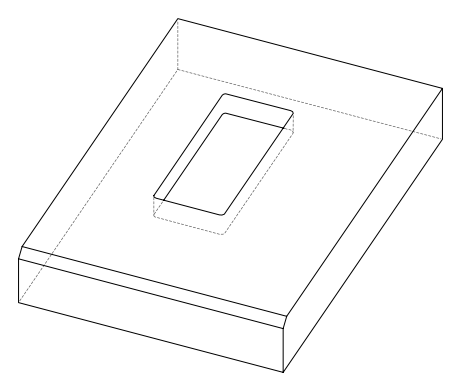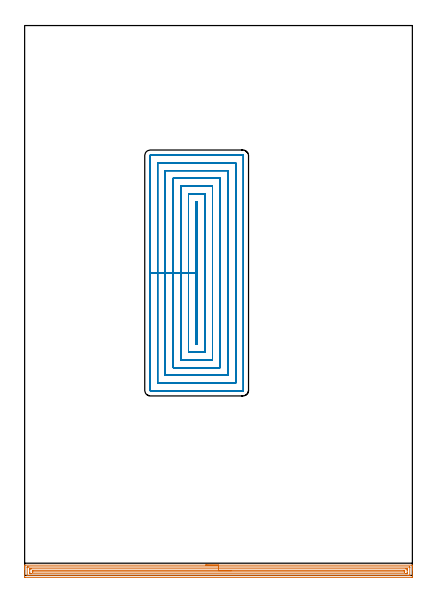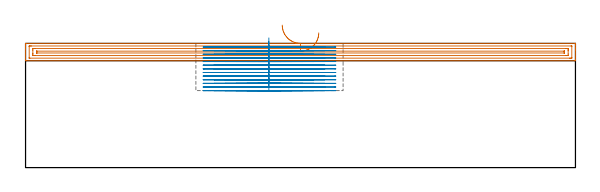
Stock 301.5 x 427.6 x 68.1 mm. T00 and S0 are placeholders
(PLAN: 2 operations, 1 tool changes, 78.8 min)
(1 AREA_MILL | FG_CHAMFER_SURFACE | UGT0205_001 | 9.84 min | 13604 mm3)
(2 MILL_RECTANGULAR_POCKET | POCKET_RECTANGULAR_STRAIGHT | NXT0201_009 | Follow Part, ap 2, ae 75% | 68.94 min | 399216 mm3)
(TOOL UGT0205_001 | Chamfer Mill 20 x 3 x 45 deg. | D20 FL50 Z2)
(TOOL NXT0201_009 | ENDMILL 8mm [2P460-0800-NA 1630] | D8 FL26 Z6)
(OP 1 AREA_MILL)
G17 G21 G94 G90
T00 M6
G54
G17 G0 G90 X140.75 Y8. S1061 M3
G43 Z78.1 H0
G94 G1 X140.788 Z77.228 F250.
X140.902 Z76.363
X141.091 Z75.512
X141.353 Z74.68
X141.687 Z73.874
X142.09 Z73.1
X142.558 Z72.364
X143.09 Z71.672
X143.679 Z71.029
X144.322 Z70.44
X145.014 Z69.908
X145.75 Z69.44
X146.524 Z69.037
X147.33 Z68.703
X148.162 Z68.441
X149.013 Z68.252
X149.878 Z68.138
X150.75 Z68.1
X301.325
X301.49 Y7.998 Z68.088
X301.497 Y7.857 Z67.949
X301.5 Y7.709 Z67.809
Y7.439 Z67.538
Y6.753 Z66.848
Y5.534 Z65.631
Y5.001 Z65.096
Y4.392 Z64.487
Y-0.862 Z59.235
X301.496 Y-1.129 Z58.969
X301.49 Y-1.493 Z58.605
X301.254 Y-1.497 Z58.602
X300.878 Y-1.5 Z58.6
X0.622
X0.102 Y-1.495 Z58.603
X0.01 Y-1.492 Z58.606
X0. Y-1.395 Z58.702
Y5.001 Z65.096
Y5.534 Z65.631
Y5.877 Z65.973
Y6.41 Z66.506
Y6.753 Z66.848
Y7.439 Z67.538
Y7.709 Z67.809
X0.003 Y7.857 Z67.949
X0.01 Y7.998 Z68.088
X0.175 Y8. Z68.1
X150.75
Y6.586 Z66.686
X299.091 Y6.585 Z66.685
X299.263 Y6.584 Z66.684
X299.445 Y6.58 Z66.68
X299.483 Y6.579 Z66.679
X299.49 Y6.557 Z66.657
X299.494 Y6.525 Z66.625
X299.499 Y6.353 Z66.453
X299.5 Y0.222 Z60.322
X299.497 Y0.088 Z60.188
X299.492 Y-0.018 Z60.082
X299.488 Y-0.079 Z60.021
X299.452 Y-0.08 Z60.02
X299.091 Y-0.084 Z60.016
X298.92 Y-0.085 Z60.015
X298.197 Y-0.086 Z60.014
X2.409 Y-0.085 Z60.015
X2.237 Y-0.084 Z60.016
X2.055 Y-0.08 Z60.02
X2.017 Y-0.079 Z60.021
X2.01 Y-0.057 Z60.043
X2.006 Y-0.025 Z60.075
X2.001 Y0.147 Z60.247
X2. Y6.278 Z66.378
X2.003 Y6.412 Z66.512
X2.008 Y6.518 Z66.618
X2.012 Y6.579 Z66.679
X2.048 Y6.58 Z66.68
X2.409 Y6.584 Z66.684
X2.58 Y6.585 Z66.685
X3.303 Y6.586 Z66.686
X150.75
Y5.172 Z65.272
X296.41 Y5.171 Z65.271
X297.132 Y5.17 Z65.27
X297.304 Y5.168 Z65.268
X297.468 Y5.165 Z65.265
X297.49 Y5.001 Z65.101
X297.496 Y4.813 Z64.913
X297.5 Y4.126 Z64.226
Y3.933 Z64.033
Y2.182 Z62.282
X297.499 Y1.499 Z61.599
X297.497 Y1.402 Z61.502
X297.493 Y1.355 Z61.455
X297.49 Y1.337 Z61.437
X297.471 Y1.334 Z61.434
X297.304 Y1.332 Z61.432
X296.583 Y1.329 Z61.429
X296.41 Y1.328 Z61.428
X5.09 Y1.329 Z61.429
X4.368 Y1.33 Z61.43
X4.196 Y1.332 Z61.432
X4.032 Y1.335 Z61.435
X4.01 Y1.499 Z61.599
X4.004 Y1.687 Z61.787
X4. Y2.374 Z62.474
Y2.567 Z62.667
Y4.318 Z64.418
X4.001 Y5.001 Z65.101
X4.003 Y5.098 Z65.198
X4.007 Y5.145 Z65.245
X4.01 Y5.163 Z65.263
X4.029 Y5.166 Z65.266
X4.196 Y5.168 Z65.268
X4.916 Y5.171 Z65.271
X5.09 Y5.172 Z65.272
X150.75
Y3.757 Z63.857
X294.999
X295.356 Y3.756 Z63.856
X295.415 Y3.755 Z63.855
X295.477 Y3.751 Z63.851
X295.49 Y3.748 Z63.848
X295.493 Y3.728 Z63.828
X295.496 Y3.677 Z63.777
X295.5 Y3.266 Z63.366
Y3.25 Z63.35
X295.494 Y2.82 Z62.92
X295.49 Y2.768 Z62.868
X295.486 Y2.75 Z62.85
X295.45 Y2.748 Z62.848
X295.313 Y2.745 Z62.845
X295.14 Y2.743 Z62.843
X6.501
X6.144 Y2.744 Z62.844
X6.085 Y2.745 Z62.845
X6.023 Y2.749 Z62.849
X6.01 Y2.752 Z62.852
X6.007 Y2.772 Z62.872
X6.004 Y2.823 Z62.923
X6. Y3.234 Z63.334
Y3.25 Z63.35
X6.006 Y3.68 Z63.78
X6.01 Y3.732 Z63.832
X6.014 Y3.75 Z63.85
X6.049 Y3.752 Z63.852
X6.187 Y3.755 Z63.855
X6.36 Y3.757 Z63.857
X150.75
X151.622 Z63.895
X152.486 Z64.009
X153.338 Z64.198
X154.17 Z64.46
X154.976 Z64.794
X155.75 Z65.197
X156.486 Z65.666
X157.178 Z66.197
X157.821 Z66.786
X158.41 Z67.429
X158.941 Z68.122
X159.41 Z68.857
X159.813 Z69.631
X160.147 Z70.437
X160.409 Z71.269
X160.598 Z72.121
X160.712 Z72.986
X160.75 Z73.857
G0 Z78.1
M5
M2
(OP 2 MILL_RECTANGULAR_POCKET)
G17 G21 G94 G90
T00 M6
G54
G17 G0 G90 X133.4 Y253.832 S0 M3
G43 Z78.1 H1
Z71.1
G94 G1 Y235.2 Z66.108 F250.
Y179.6 F500.
X134.1
Y290.8
X133.4
Y235.2
X127.4
Y173.6
X140.1
Y296.8
X127.4
Y235.2
X121.4
Y167.6
X146.1
Y302.8
X121.4
Y235.2
X115.4
Y161.6
X152.1
Y308.8
X115.4
Y235.2
X109.4
Y155.6
X158.1
Y314.8
X109.4
Y235.2
X103.4
Y149.6
X164.1
Y320.8
X103.4
Y235.2
X97.4
Y144.
G3 X97.8 Y143.6 R0.4
G1 X169.7
G3 X170.1 Y144. R0.4
G1 Y326.4
G3 X169.7 Y326.8 R0.4
G1 X97.8
G3 X97.4 Y326.4 R0.4
G1 Y235.2
Y234.2
G0 X133.4 Y253.832 Z69.108
G1 Y235.2 Z64.115 F250.
Y179.6 F500.
X134.1
Y290.8
X133.4
Y235.2
X127.4
Y173.6
X140.1
Y296.8
X127.4
Y235.2
X121.4
Y167.6
X146.1
Y302.8
X121.4
Y235.2
X115.4
Y161.6
X152.1
Y308.8
X115.4
Y235.2
X109.4
Y155.6
X158.1
Y314.8
X109.4
Y235.2
X103.4
Y149.6
X164.1
Y320.8
X103.4
Y235.2
X97.4
Y144.
G3 X97.8 Y143.6 R0.4
G1 X169.7
G3 X170.1 Y144. R0.4
G1 Y326.4
G3 X169.7 Y326.8 R0.4
G1 X97.8
G3 X97.4 Y326.4 R0.4
G1 Y235.2
Y234.2
G0 X133.4 Y253.832 Z67.115
G1 Y235.2 Z62.123 F250.
Y179.6 F500.
X134.1
Y290.8
X133.4
Y235.2
X127.4
Y173.6
X140.1
Y296.8
X127.4
Y235.2
X121.4
Y167.6
X146.1
Y302.8
X121.4
Y235.2
X115.4
Y161.6
X152.1
Y308.8
X115.4
Y235.2
X109.4
Y155.6
X158.1
Y314.8
X109.4
Y235.2
X103.4
Y149.6
X164.1
Y320.8
X103.4
Y235.2
X97.4
Y144.
G3 X97.8 Y143.6 R0.4
G1 X169.7
G3 X170.1 Y144. R0.4
G1 Y326.4
G3 X169.7 Y326.8 R0.4
G1 X97.8
G3 X97.4 Y326.4 R0.4
G1 Y235.2
Y234.2
G0 X133.4 Y253.832 Z65.123
G1 Y235.2 Z60.131 F250.
Y179.6 F500.
X134.1
Y290.8
X133.4
Y235.2
X127.4
Y173.6
X140.1
Y296.8
X127.4
Y235.2
X121.4
Y167.6
X146.1
Y302.8
X121.4
Y235.2
X115.4
Y161.6
X152.1
Y308.8
X115.4
Y235.2
X109.4
Y155.6
X158.1
Y314.8
X109.4
Y235.2
X103.4
Y149.6
X164.1
Y320.8
X103.4
Y235.2
X97.4
Y144.
G3 X97.8 Y143.6 R0.4
G1 X169.7
G3 X170.1 Y144. R0.4
G1 Y326.4
G3 X169.7 Y326.8 R0.4
G1 X97.8
G3 X97.4 Y326.4 R0.4
G1 Y235.2
Y234.2
G0 X133.4 Y253.832 Z63.131
G1 Y235.2 Z58.138 F250.
Y179.6 F500.
X134.1
Y290.8
X133.4
Y235.2
X127.4
Y173.6
X140.1
Y296.8
X127.4
Y235.2
X121.4
Y167.6
X146.1
Y302.8
X121.4
Y235.2
X115.4
Y161.6
X152.1
Y308.8
X115.4
Y235.2
X109.4
Y155.6
X158.1
Y314.8
X109.4
Y235.2
X103.4
Y149.6
X164.1
Y320.8
X103.4
Y235.2
X97.4
Y144.
G3 X97.8 Y143.6 R0.4
G1 X169.7
G3 X170.1 Y144. R0.4
G1 Y326.4
G3 X169.7 Y326.8 R0.4
G1 X97.8
G3 X97.4 Y326.4 R0.4
G1 Y235.2
Y234.2
G0 X133.4 Y253.832 Z61.138
G1 Y235.2 Z56.146 F250.
Y179.6 F500.
X134.1
Y290.8
X133.4
Y235.2
X127.4
Y173.6
X140.1
Y296.8
X127.4
Y235.2
X121.4
Y167.6
X146.1
Y302.8
X121.4
Y235.2
X115.4
Y161.6
X152.1
Y308.8
X115.4
Y235.2
X109.4
Y155.6
X158.1
Y314.8
X109.4
Y235.2
X103.4
Y149.6
X164.1
Y320.8
X103.4
Y235.2
X97.4
Y144.
G3 X97.8 Y143.6 R0.4
G1 X169.7
G3 X170.1 Y144. R0.4
G1 Y326.4
G3 X169.7 Y326.8 R0.4
G1 X97.8
G3 X97.4 Y326.4 R0.4
G1 Y235.2
Y234.2
G0 X133.4 Y253.832 Z59.146
G1 Y235.2 Z54.154 F250.
Y179.6 F500.
X134.1
Y290.8
X133.4
Y235.2
X127.4
Y173.6
X140.1
Y296.8
X127.4
Y235.2
X121.4
Y167.6
X146.1
Y302.8
X121.4
Y235.2
X115.4
Y161.6
X152.1
Y308.8
X115.4
Y235.2
X109.4
Y155.6
X158.1
Y314.8
X109.4
Y235.2
X103.4
Y149.6
X164.1
Y320.8
X103.4
Y235.2
X97.4
Y144.
G3 X97.8 Y143.6 R0.4
G1 X169.7
G3 X170.1 Y144. R0.4
G1 Y326.4
G3 X169.7 Y326.8 R0.4
G1 X97.8
G3 X97.4 Y326.4 R0.4
G1 Y235.2
Y234.2
G0 X133.4 Y253.832 Z57.154
G1 Y235.2 Z52.162 F250.
Y179.6 F500.
X134.1
Y290.8
X133.4
Y235.2
X127.4
Y173.6
X140.1
Y296.8
X127.4
Y235.2
X121.4
Y167.6
X146.1
Y302.8
X121.4
Y235.2
X115.4
Y161.6
X152.1
Y308.8
X115.4
Y235.2
X109.4
Y155.6
X158.1
Y314.8
X109.4
Y235.2
X103.4
Y149.6
X164.1
Y320.8
X103.4
Y235.2
X97.4
Y144.
G3 X97.8 Y143.6 R0.4
G1 X169.7
G3 X170.1 Y144. R0.4
G1 Y326.4
G3 X169.7 Y326.8 R0.4
G1 X97.8
G3 X97.4 Y326.4 R0.4
G1 Y235.2
Y234.2
G0 X133.4 Y253.832 Z55.162
G1 Y235.2 Z50.169 F250.
Y179.6 F500.
X134.1
Y290.8
X133.4
Y235.2
X127.4
Y173.6
X140.1
Y296.8
X127.4
Y235.2
X121.4
Y167.6
X146.1
Y302.8
X121.4
Y235.2
X115.4
Y161.6
X152.1
Y308.8
X115.4
Y235.2
X109.4
Y155.6
X158.1
Y314.8
X109.4
Y235.2
X103.4
Y149.6
X164.1
Y320.8
X103.4
Y235.2
X97.4
Y144.
G3 X97.8 Y143.6 R0.4
G1 X169.7
G3 X170.1 Y144. R0.4
G1 Y326.4
G3 X169.7 Y326.8 R0.4
G1 X97.8
G3 X97.4 Y326.4 R0.4
G1 Y235.2
Y234.2
G0 X133.4 Y253.832 Z53.169
G1 Y235.2 Z48.177 F250.
Y179.6 F500.
X134.1
Y290.8
X133.4
Y235.2
X127.4
Y173.6
X140.1
Y296.8
X127.4
Y235.2
X121.4
Y167.6
X146.1
Y302.8
X121.4
Y235.2
X115.4
Y161.6
X152.1
Y308.8
X115.4
Y235.2
X109.4
Y155.6
X158.1
Y314.8
X109.4
Y235.2
X103.4
Y149.6
X164.1
Y320.8
X103.4
Y235.2
X97.4
Y144.
G3 X97.8 Y143.6 R0.4
G1 X169.7
G3 X170.1 Y144. R0.4
G1 Y326.4
G3 X169.7 Y326.8 R0.4
G1 X97.8
G3 X97.4 Y326.4 R0.4
G1 Y235.2
Y234.2
G0 X133.4 Y253.832 Z51.177
G1 Y235.2 Z46.185 F250.
Y179.6 F500.
X134.1
Y290.8
X133.4
Y235.2
X127.4
Y173.6
X140.1
Y296.8
X127.4
Y235.2
X121.4
Y167.6
X146.1
Y302.8
X121.4
Y235.2
X115.4
Y161.6
X152.1
Y308.8
X115.4
Y235.2
X109.4
Y155.6
X158.1
Y314.8
X109.4
Y235.2
X103.4
Y149.6
X164.1
Y320.8
X103.4
Y235.2
X97.4
Y144.
G3 X97.8 Y143.6 R0.4
G1 X169.7
G3 X170.1 Y144. R0.4
G1 Y326.4
G3 X169.7 Y326.8 R0.4
G1 X97.8
G3 X97.4 Y326.4 R0.4
G1 Y235.2
Y234.2
G0 X133.4 Y253.832 Z49.185
G1 Y235.2 Z44.192 F250.
Y179.6 F500.
X134.1
Y290.8
X133.4
Y235.2
X127.4
Y173.6
X140.1
Y296.8
X127.4
Y235.2
X121.4
Y167.6
X146.1
Y302.8
X121.4
Y235.2
X115.4
Y161.6
X152.1
Y308.8
X115.4
Y235.2
X109.4
Y155.6
X158.1
Y314.8
X109.4
Y235.2
X103.4
Y149.6
X164.1
Y320.8
X103.4
Y235.2
X97.4
Y144.
G3 X97.8 Y143.6 R0.4
G1 X169.7
G3 X170.1 Y144. R0.4
G1 Y326.4
G3 X169.7 Y326.8 R0.4
G1 X97.8
G3 X97.4 Y326.4 R0.4
G1 Y235.2
Y234.2
G0 X133.4 Y253.832 Z47.192
G1 Y235.2 Z42.2 F250.
Y179.6 F500.
X134.1
Y290.8
X133.4
Y235.2
X127.4
Y173.6
X140.1
Y296.8
X127.4
Y235.2
X121.4
Y167.6
X146.1
Y302.8
X121.4
Y235.2
X115.4
Y161.6
X152.1
Y308.8
X115.4
Y235.2
X109.4
Y155.6
X158.1
Y314.8
X109.4
Y235.2
X103.4
Y149.6
X164.1
Y320.8
X103.4
Y235.2
X97.4
Y144.
G3 X97.8 Y143.6 R0.4
G1 X169.7
G3 X170.1 Y144. R0.4
G1 Y326.4
G3 X169.7 Y326.8 R0.4
G1 X97.8
G3 X97.4 Y326.4 R0.4
G1 Y235.2
Y234.2
G0 Z78.1
M5
M2
